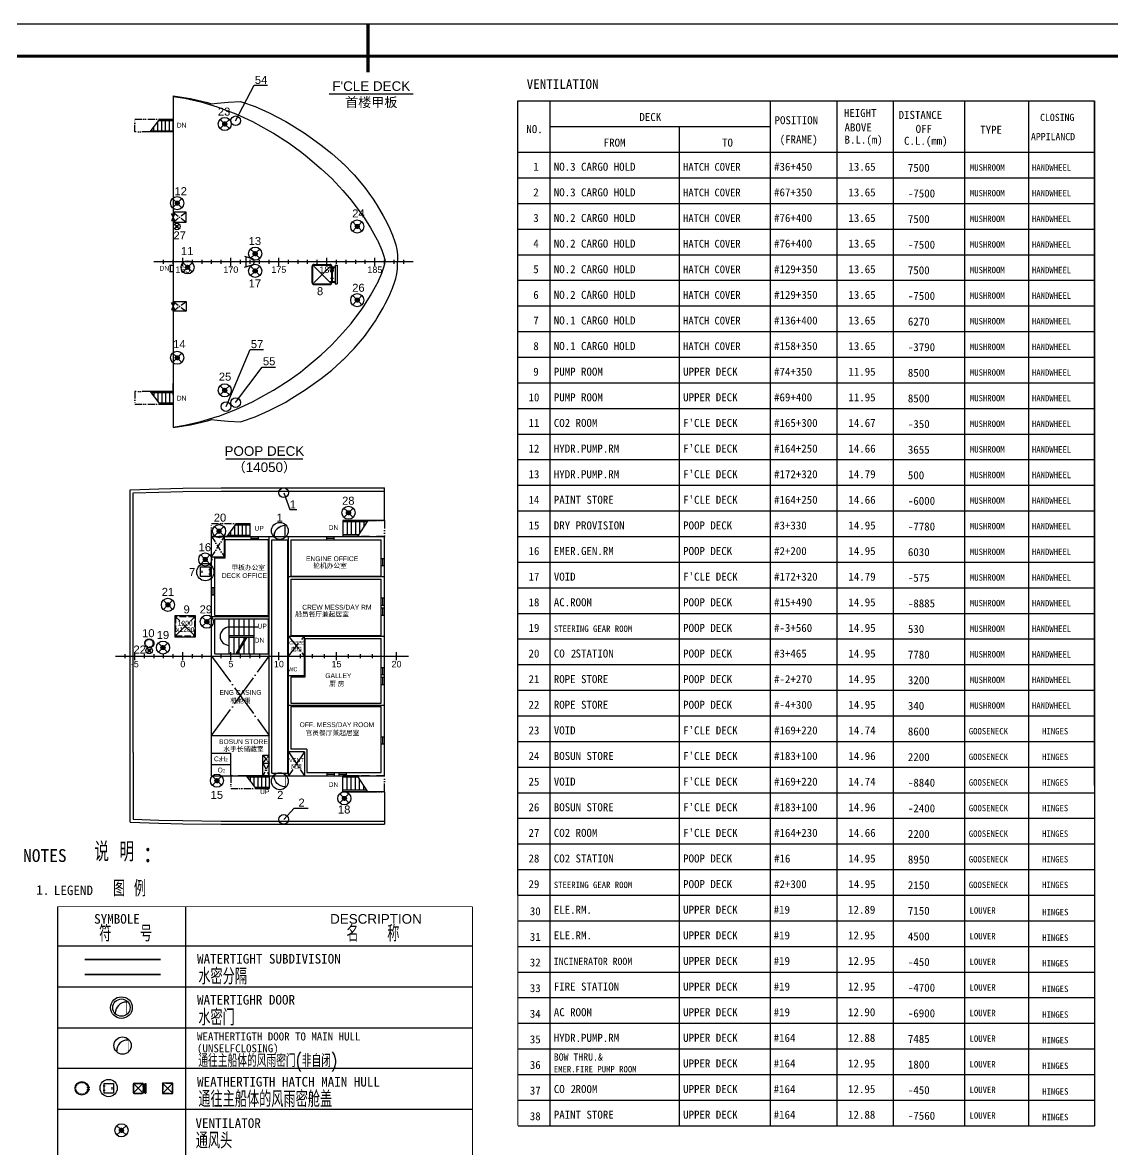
# Model space of a CAD drawing. Header units: millimetres. Extents: x 280824 to 534862, y -106960 to 12040.
# Drawn here: x 427545 to 495633, y -58337 to 12040 of the extents above; entities that cross this region are included whole.
import ezdxf
from ezdxf.enums import TextEntityAlignment as Align

# ---------------------------------------------------------------- set-up
doc = ezdxf.new("R2010")
doc.units = ezdxf.units.MM
doc.header["$LTSCALE"] = 200
for name, pattern in [('CENTER102', [3.1, 2, -0.5, 0.1, -0.5]), ('CENTER105', [6.65, 5, -0.75, 0.15, -0.75]), ('CENTER110', [12.2, 10, -1, 0.2, -1]), ('DASHED', [0.75, 0.5, -0.25]), ('DASHED1', [5.4, 4, -1.4]), ('DASHED102', [2.75, 2, -0.75]), ('DASHED103', [4, 3, -1]), ('PHANTOM102', [3.7, 2, -0.5, 0.1, -0.5, 0.1, -0.5])]:
    doc.linetypes.add(name, pattern=pattern)
for name, color, linetype in [('01CONTINUOUS', 2, 'Continuous'), ('02DASHED', 1, 'DASHED103'), ('03CENTER', 3, 'CENTER110'), ('11', 30, 'Continuous'), ('11TEXTE', 4, 'Continuous'), ('12TEXTC', 6, 'Continuous'), ('5', 6, 'Continuous'), ('BHD-panel', 7, 'Continuous'), ('BHD-steel', 2, 'Continuous'), ('DOOR', 6, 'Continuous'), ('G_DOOR_WINDOW', 3, 'Continuous'), ('G_STAIR_RAILING', 3, 'Continuous'), ('LADDER', 3, 'Continuous'), ('MARKS', 130, 'Continuous'), ('VEN', 3, 'Continuous')]:
    doc.layers.add(name, color=color, linetype=linetype)
doc.layers.add('AM_0', color=7, linetype='Continuous', lineweight=30)
doc.styles.add('HZ', font='romans.shx', dxfattribs={"width": 0.8, "height": 4, "bigfont": 'hzdx.shx'})
doc.styles.add('SWISS721LIGHTBT', font='swissl.ttf')

# ---------------------------------------------------------------- blocks, each defined once
blk = doc.blocks.new('T1-176')
at = {"layer": '5'}
for p, q in [((-3, -3), (-3, 3)), ((-3, 3), (3, 3)), ((0.65, 2.18), (-0.65, 2.18)), ((3, 3), (3, -3)), ((3, -3), (-3, -3)), ((-1.37, -2.26), (-1.37, -3.61)), ((1.37, -2.26), (1.37, -3.61))]:
    blk.add_line(p, q, dxfattribs=at)
blk = doc.blocks.new('T1-002')
blk.add_arc((-0.14, 0), 7, 90, 180)
at = {"layer": '5', "const_width": 0.3}
blk.add_lwpolyline([(0, 0), (0, 7)], dxfattribs=at)
blk = doc.blocks.new('HATCH600')
for p, q in [((74, 137), (-61, 137)), ((0, -300), (0, 300)), ((0, 300), (600, 300)), ((518, -65), (518, 65)), ((600, 300), (600, -300)), ((74, -137), (-61, -137)), ((600, -300), (0, -300))]:
    blk.add_line(p, q)
blk = doc.blocks.new('WATERTIGHT')
blk.add_circle((-353, -330), 677)
at = {"layer": 'DOOR'}
blk.add_circle((-353, -330), 540, dxfattribs=at)
at = {"xscale": 100, "yscale": 100, "zscale": 100, "rotation": 90}
blk.add_blockref('T1-002', (0, 0), dxfattribs=at)
blk = doc.blocks.new('FRAME4')
for p, q in [((-600, -125), (-600, 125)), ((0, -125), (0, 125)), ((600, -250), (600, 250)), ((1200, -125), (1200, 125)), ((1800, -125), (1800, 125)), ((2400, -125), (2400, 125)), ((3000, -125), (3000, 125)), ((3600, -250), (3600, 250)), ((4200, -125), (4200, 125)), ((4800, -125), (4800, 125)), ((5400, -125), (5400, 125)), ((6000, -125), (6000, 125)), ((6600, -250), (6600, 250)), ((7200, -125), (7200, 125)), ((7800, -125), (7800, 125)), ((8400, -125), (8400, 125)), ((9000, -125), (9000, 125)), ((9600, -250), (9600, 250)), ((10200, -125), (10200, 125)), ((10800, -125), (10800, 125)), ((11400, -125), (11400, 125)), ((12000, -125), (12000, 125)), ((12600, -250), (12600, 250)), ((13200, -125), (13200, 125)), ((13800, -125), (13800, 125)), ((14400, -125), (14400, 125))]:
    blk.add_line(p, q)
at = {"layer": '11TEXTE', "style": 'SWISS721LIGHTBT'}
for s, p in [('165', (600, -500)), ('170', (3600, -500)), ('175', (6600, -500)), ('180', (9600, -500)), ('185', (12600, -500))]:
    blk.add_text(s, height=400, dxfattribs=at).set_placement(p, align=Align.MIDDLE)
blk = doc.blocks.new('FRAME1')
for p, q in [((-3600, -125), (-3600, 125)), ((-3000, -250), (-3000, 250)), ((-2400, -125), (-2400, 125)), ((-1800, -125), (-1800, 125)), ((-1200, -125), (-1200, 125)), ((-600, -125), (-600, 125)), ((0, -250), (0, 250)), ((600, -125), (600, 125)), ((1200, -125), (1200, 125)), ((1800, -125), (1800, 125)), ((2400, -125), (2400, 125)), ((3000, -250), (3000, 250)), ((3600, -125), (3600, 125)), ((4200, -125), (4200, 125)), ((4800, -125), (4800, 125)), ((5400, -125), (5400, 125)), ((6000, -250), (6000, 250)), ((6600, -125), (6600, 125)), ((7350, -125), (7350, 125)), ((8100, -125), (8100, 125)), ((8850, -125), (8850, 125)), ((9600, -250), (9600, 250)), ((10350, -125), (10350, 125)), ((11100, -125), (11100, 125)), ((11850, -125), (11850, 125)), ((12600, -125), (12600, 125)), ((13350, -250), (13350, 250))]:
    blk.add_line(p, q)
at = {"layer": '11TEXTE', "style": 'SWISS721LIGHTBT'}
for s, p in [('-5', (-3000, -500)), ('0', (0, -500)), ('5', (3000, -500)), ('10', (6000, -500)), ('15', (9600, -500)), ('20', (13350, -500))]:
    blk.add_text(s, height=400, dxfattribs=at).set_placement(p, align=Align.MIDDLE)
blk = doc.blocks.new('*X13')
at = {"color": 0}
for p, q in [((2132, 929.49), (2133.32, 930.82)), ((2132, 929.63), (2133.18, 930.82)), ((2132.01, 929.36), (2133.45, 930.8)), ((2132.02, 929.79), (2133.02, 930.8)), ((2132.03, 929.25), (2133.57, 930.78)), ((2132.07, 929.14), (2133.68, 930.75)), ((2132.07, 929.99), (2132.82, 930.74)), ((2132.11, 929.04), (2133.78, 930.71)), ((2132.16, 928.94), (2133.87, 930.66)), ((2132.21, 928.86), (2133.96, 930.6)), ((2132.23, 930.29), (2132.53, 930.59)), ((2132.27, 928.77), (2134.04, 930.55)), ((2132.33, 928.7), (2134.12, 930.48)), ((2132.41, 928.63), (2134.19, 930.41)), ((2132.48, 928.56), (2134.25, 930.33)), ((2132.57, 928.5), (2134.31, 930.25)), ((2132.65, 928.45), (2134.36, 930.16)), ((2132.75, 928.4), (2134.41, 930.07)), ((2132.85, 928.36), (2134.45, 929.96)), ((2132.96, 928.33), (2134.48, 929.85)), ((2133.08, 928.31), (2134.5, 929.74)), ((2133.21, 928.3), (2134.52, 929.61)), ((2133.35, 928.3), (2134.51, 929.46)), ((2133.52, 928.33), (2134.49, 929.3)), ((2133.72, 928.39), (2134.43, 929.09)), ((2134.08, 928.6), (2134.21, 928.74))]:
    blk.add_line(p, q, dxfattribs=at)
blk = doc.blocks.new('VEN')
at = {"layer": 'VEN'}
for p, q in [((-0.44, 0.45), (-1.42, 1.43)), ((0.45, 0.44), (1.44, 1.43)), ((-1.42, -1.43), (-0.44, -0.45)), ((1.44, -1.44), (0.45, -0.44))]:
    blk.add_line(p, q, dxfattribs=at)
for radius in [2.05, 0.63]:
    blk.add_circle((0, 0), radius, dxfattribs=at)
at = {"layer": 'VEN', "xscale": 0.5, "yscale": 0.5, "zscale": 0.5}
blk.add_blockref('*X13', (-1066.63, -464.78), dxfattribs=at)
blk = doc.blocks.new('LADDER400')
for p, q in [((-180, 200), (0, 200)), ((-120, 200), (-120, -200)), ((-180, -200), (0, -200))]:
    blk.add_line(p, q)
blk = doc.blocks.new('LADDER2000')
for p, q in [((0, 400), (1246, 400)), ((0, 400), (0, -400)), ((1150, 325), (0, 325)), ((200, 325), (200, -325)), ((400, 325), (400, -325)), ((600, 325), (600, -325)), ((1196, 400), (704, -400)), ((800, 325), (800, -244)), ((1000, 325), (1000, 81)), ((750, -325), (0, -325)), ((754, -400), (0, -400))]:
    blk.add_line(p, q)
at = {"linetype": 'PHANTOM102'}
for p, q in [((1246, 400), (2000, 400)), ((2000, 400), (2000, -400)), ((2000, -400), (754, -400))]:
    blk.add_line(p, q, dxfattribs=at)
blk.add_lwpolyline([(-143, 0, 0, 0, 0), (360, 0, 150, 0, 0), (660, 0, 0, 0, 0)], format="xyseb")
blk = doc.blocks.new('WINDOW_1000')
for p, q in [((-500, 200), (-500, 0)), ((-500, 100), (500, 100)), ((500, 200), (500, 0))]:
    blk.add_line(p, q)
blk = doc.blocks.new('DOOR_STEEL_1000')
at = {"color": 2}
blk.add_line((0, 0), (0, 1000), dxfattribs=at)
blk.add_arc((0, 0), 1000, 0, 90)

msp = doc.modelspace()

# ---------------------------------------------------------------- linework, layer by layer
for p, q in [((436957, 7466), (436957, -13256)), ((441401, -2547), (441890, -2705)), ((441504, -2580), (441504, -3210)), ((451957, -2895), (435757, -2895)), ((441401, -3244), (441890, -3086)), ((434259, -37907), (434259, -17143)), ((434459, -22573), (434459, -17336)), ((450159, -19055), (450159, -17025)), ((450159, -19055), (447559, -19055)), ((434459, -33555), (434459, -22573)), ((435673, -26680), (435787, -26680)), ((435673, -26772), (435787, -26772)), ((442959, -27675), (442959, -27375)), ((433359, -27525), (451659, -27525)), ((434459, -33555), (434459, -37714)), ((450159, -35995), (447559, -35995)), ((450159, -35995), (450159, -38025)), ((429724, -43175), (429724, -73390)), ((437724, -43175), (437724, -73390)), ((429724, -45626), (455651, -45626)), ((429724, -48186), (455651, -48186)), ((429724, -50746), (455651, -50746)), ((429724, -53270), (455651, -53270)), ((431569, -54452), (431741, -54452)), ((431569, -54590), (431741, -54590)), ((429724, -55830), (455651, -55830)), ((458507, -56857), (494507, -56857))]:
    msp.add_line(p, q)
at = {"color": 6}
for p, q in [((445627, -3195), (445627, -4195)), ((445667, -3195), (445667, -4195)), ((445757, -3065), (446757, -3065)), ((445757, -3105), (446757, -3105)), ((446757, -3195), (445757, -4195)), ((445757, -3195), (446757, -4195)), ((446765, -3225), (446765, -3257)), ((446765, -3225), (447069, -3225)), ((446765, -3257), (447069, -3257)), ((446793, -3457), (446968, -3457)), ((446847, -3195), (446847, -4195)), ((446887, -3195), (446887, -4195)), ((447069, -3103), (447069, -4288)), ((447069, -3103), (447206, -3103)), ((447069, -3103), (447206, -3103)), ((447206, -3103), (447206, -4288)), ((446765, -4166), (446765, -4134)), ((446765, -4134), (447069, -4134)), ((446765, -4166), (447069, -4166)), ((446793, -3934), (446968, -3934)), ((445757, -4285), (446757, -4285)), ((445757, -4325), (446757, -4325)), ((447069, -4288), (447206, -4288)), ((434463, -54269), (434463, -54769)), ((434483, -54269), (434483, -54769)), ((434528, -54204), (435028, -54204)), ((434528, -54224), (435028, -54224)), ((435028, -54269), (434528, -54769)), ((434528, -54269), (435028, -54769)), ((434528, -54814), (435028, -54814)), ((434528, -54834), (435028, -54834)), ((435032, -54284), (435184, -54284)), ((435032, -54284), (435032, -54300)), ((435032, -54300), (435184, -54300)), ((435032, -54739), (435184, -54739)), ((435032, -54755), (435032, -54739)), ((435032, -54755), (435184, -54755)), ((435046, -54400), (435133, -54400)), ((435046, -54639), (435133, -54639)), ((435073, -54269), (435073, -54769)), ((435093, -54269), (435093, -54769)), ((435184, -54223), (435252, -54223)), ((435184, -54223), (435252, -54223)), ((435184, -54223), (435184, -54816)), ((435184, -54816), (435252, -54816)), ((435252, -54223), (435252, -54816))]:
    msp.add_line(p, q, dxfattribs=at)
for points in [[(436957, 7466), (438037, 7294), (439106, 7040), (439357, 6967), (439707, 7004), (440384, 7066), (441157, 7114), (441232, 7091), (442086, 6790), (442957, 6407), (443984, 5870), (444207, 5740), (445207, 5114), (446207, 4392), (446857, 3870), (447451, 3343), (447557, 3243), (447574, 3227), (448269, 2525), (448907, 1768), (449457, 1010), (449600, 790), (449707, 620), (450078, -23), (450207, -261), (450420, -693), (450657, -1244), (450807, -1662), (450859, -1841), (450926, -2143), (450963, -2446), (450977, -2895)], [(436957, 7429), (437679, 7311), (438681, 7087), (439707, 6776), (439808, 6742), (440869, 6332), (441901, 5853), (442957, 5284), (443218, 5131), (444207, 4500), (444904, 3994), (445207, 3758), (446207, 2913), (446857, 2295), (447557, 1557), (448067, 957), (448739, 62), (448907, -182), (449286, -774), (449707, -1537), (449716, -1556), (449996, -2181), (450101, -2487), (450174, -2763), (450203, -2895)], [(436957, -13219), (437679, -13102), (438681, -12878), (439707, -12567), (439808, -12532), (440869, -12123), (441901, -11644), (442957, -11074), (443218, -10922), (444207, -10290), (444904, -9785), (445207, -9548), (446207, -8703), (446857, -8086), (447557, -7348), (448067, -6747), (448739, -5852), (448907, -5608), (449286, -5016), (449707, -4253), (449716, -4235), (449996, -3610), (450101, -3303), (450174, -3028), (450203, -2895)], [(436957, -13256), (438037, -13084), (439106, -12831), (439357, -12758), (439707, -12795), (440384, -12857), (441157, -12905), (441232, -12882), (442086, -12581), (442957, -12198), (443984, -11660), (444207, -11531), (445207, -10904), (446207, -10183), (446857, -9660), (447451, -9134), (447557, -9034), (447574, -9017), (448269, -8315), (448907, -7558), (449457, -6801), (449600, -6581), (449707, -6411), (450078, -5768), (450207, -5529), (450420, -5098), (450657, -4547), (450807, -4129), (450859, -3949), (450926, -3647), (450963, -3345), (450977, -2895)], [(434259, -17143), (436059, -17081), (437559, -17047), (439962, -17025), (440809, -17025), (441959, -17025), (444059, -17025), (447309, -17025), (450159, -17025)], [(434459, -17336), (436059, -17281), (437559, -17247), (439962, -17225), (440809, -17225), (441959, -17225), (444059, -17225), (447309, -17225), (450159, -17225)], [(434259, -37907), (436059, -37969), (437559, -38003), (439962, -38025), (440809, -38025), (441959, -38025), (444059, -38025), (447309, -38025), (450159, -38025)], [(434459, -37714), (436059, -37769), (437559, -37803), (439962, -37825), (440809, -37825), (441959, -37825), (444059, -37825), (447309, -37825), (450159, -37825)]]:
    msp.add_lwpolyline(points)
for points in [[(436857, 100), (437057, 100), (436857, -319), (437057, -319)], [(436857, -5890), (437057, -5890), (436857, -5471), (437057, -5471)], [(437059, -26318), (438359, -26318), (438359, -25018), (437059, -25018)], [(436288, -54844), (436938, -54844), (436938, -54194), (436288, -54194)]]:
    msp.add_lwpolyline(points, close=True)
for points in [[(436785, -110, 0, 0, 0), (436285, -110, 200, 0, 0), (435785, -110, 0, 0, 0)], [(436785, -5681, 0, 0, 0), (436285, -5681, 200, 0, 0), (435785, -5681, 0, 0, 0)], [(440459, -26856, 0, 0, 0), (440694, -26856, 150, 0, 0), (441094, -26856, 0, 0, 0)], [(442312, -26834, 0, 0, 0), (441919, -26834, 150, 0, 0), (441519, -26834, 0, 0, 0)], [(429724, -43175, 60, 60, 0), (455651, -43175, 50, 50, 0)]]:
    msp.add_lwpolyline(points, format="xyseb")
at = {"const_width": 60}
msp.add_lwpolyline([(455651, -43175), (455651, -73390), (429724, -73390), (429724, -43175)], dxfattribs=at)
at = {"color": 2}
for centre in [(440857, 5905), (440257, -11945), (440857, -11695), (443859, -17325), (443859, -37725)]:
    msp.add_circle(centre, 300, dxfattribs=at)
for centre, radius in [((435459, -26725), 280), ((431248, -54519), 420)]:
    msp.add_circle(centre, radius)
at = {"color": 2, "linetype": 'DASHED'}
for centre, radius in [((435459, -26725), 250), ((431248, -54519), 375)]:
    msp.add_circle(centre, radius, dxfattribs=at)
for centre, radius, start, end in [((441828, -2895), 200, 287.9472, 72.0528), ((440459, -26287), 569, 90, 270)]:
    msp.add_arc(centre, radius, start, end)
at = {"color": 6}
for centre, radius, start, end in [((445757, -3195), 130, 90, 180), ((445757, -3195), 90, 90, 180), ((446757, -3195), 130, 0, 90), ((446757, -3195), 90, 0, 90), ((445757, -4195), 130, 180, 270), ((445757, -4195), 90, 180, 270), ((446757, -4195), 130, 270, 0), ((446757, -4195), 90, 270, 0), ((434528, -54269), 65, 90, 180), ((434528, -54769), 65, 180, 270), ((434528, -54269), 45, 90, 180), ((434528, -54769), 45, 180, 270), ((435028, -54269), 65, 0, 90), ((435028, -54269), 45, 0, 90), ((435028, -54769), 45, 270, 0), ((435028, -54769), 65, 270, 0)]:
    msp.add_arc(centre, radius, start, end, dxfattribs=at)
at = {"layer": '01CONTINUOUS'}
for p, q in [((451957, 7571), (446707, 7571)), ((445053, -15221), (440253, -15221)), ((439359, -21335), (440159, -21335))]:
    msp.add_line(p, q, dxfattribs=at)
for points in [[(436957, -419), (437757, -419), (437757, 200), (436957, 200)], [(436957, -5371), (437757, -5371), (437757, -5990), (436957, -5990)]]:
    msp.add_lwpolyline(points, close=True, dxfattribs=at)
at = {"layer": '02DASHED', "color": 6, "linetype": 'DASHED102'}
for points in [[(437109, -26268), (438309, -26268), (438309, -25068), (437109, -25068)], [(436313, -54819), (436913, -54819), (436913, -54219), (436313, -54219)]]:
    msp.add_lwpolyline(points, close=True, dxfattribs=at)
at = {"layer": '03CENTER', "linetype": 'CENTER102'}
for p, q in [((436957, 200), (437757, -419)), ((436957, -419), (437757, 200)), ((436957, -5371), (437757, -5990)), ((436957, -5990), (437757, -5371)), ((439359, -21335), (440159, -20055)), ((439359, -20055), (440159, -21335)), ((442959, -34215), (442559, -34995)), ((442559, -34215), (442959, -34995))]:
    msp.add_line(p, q, dxfattribs=at)
at = {"layer": '03CENTER', "linetype": 'CENTER105'}
for p, q in [((438309, -26268), (437109, -25068)), ((437109, -26268), (438309, -25068)), ((444159, -26287), (445159, -27525)), ((444159, -27525), (445159, -26287)), ((444159, -33495), (445159, -34995)), ((445159, -33495), (444159, -34995)), ((436313, -54819), (436913, -54219)), ((436913, -54819), (436313, -54219))]:
    msp.add_line(p, q, dxfattribs=at)
at = {"layer": '03CENTER'}
for p, q in [((439359, -27525), (442959, -32477)), ((439359, -32477), (442959, -27525))]:
    msp.add_line(p, q, dxfattribs=at)
at = {"layer": '03CENTER', "ltscale": 0.2}
for p, q in [((442559, -34215), (442959, -33715)), ((442559, -33715), (442959, -34215))]:
    msp.add_line(p, q, dxfattribs=at)
at = {"layer": '11', "linetype": 'DASHED1', "const_width": 100}
msp.add_lwpolyline([(431424, -46480), (436180, -46480)], dxfattribs=at)
at = {"layer": '11', "const_width": 100}
msp.add_lwpolyline([(431424, -47418), (436180, -47418)], dxfattribs=at)
at = {"layer": '11TEXTE'}
for p, q in [((458483, -42457), (458483, 7143)), ((494507, 7143), (494507, -42457)), ((494507, -42457), (494507, -56857))]:
    msp.add_line(p, q, dxfattribs=at)
at = {"layer": '11TEXTE', "const_width": 60}
for points in [[(458483, 7143), (458483, -56857)], [(458483, 7143), (494507, 7143)]]:
    msp.add_lwpolyline(points, dxfattribs=at)
at = {"layer": '11TEXTE'}
for points in [[(458483, 7143), (494483, 7143)], [(460483, 7143), (460483, -42457)], [(474242, 7143), (474242, -42457)], [(478423, 7143), (478423, -42457)], [(481934, 7143), (481934, -42457)], [(486380, 7143), (486380, -56857)], [(490390, 7143), (490390, -42457)], [(460483, 5543), (474242, 5543)], [(468563, 5543), (468563, -42457)], [(458483, 3943), (494507, 3943)], [(458483, 2343), (494507, 2343)], [(458483, 743), (494507, 743)], [(458483, -857), (494507, -857)], [(458483, -2457), (494507, -2457)], [(458483, -4057), (494507, -4057)], [(458483, -5657), (494507, -5657)], [(458483, -7257), (494507, -7257)], [(458483, -8857), (494507, -8857)], [(458483, -10457), (494507, -10457)], [(458483, -12057), (494507, -12057)], [(458483, -13657), (494507, -13657)], [(458483, -15257), (494507, -15257)], [(458483, -16857), (494507, -16857)], [(458483, -18457), (494507, -18457)], [(458483, -20057), (494507, -20057)], [(458483, -21657), (494507, -21657)], [(458483, -23257), (494507, -23257)], [(458483, -24857), (494507, -24857)], [(458483, -26457), (494507, -26457)], [(458483, -28057), (494507, -28057)], [(458483, -29657), (494507, -29657)], [(458483, -31257), (494507, -31257)], [(458483, -32857), (494507, -32857)], [(458483, -34457), (494507, -34457)], [(458483, -36057), (494507, -36057)], [(458483, -37657), (494507, -37657)], [(458483, -39257), (494507, -39257)], [(458483, -40857), (494507, -40857)], [(458483, -42457), (494507, -42457)], [(458483, -42457), (494507, -42457)], [(458483, -42457), (494483, -42457)], [(460483, -42457), (460483, -56857)], [(468563, -42457), (468563, -56857)], [(474242, -42457), (474242, -56857)], [(478423, -42457), (478423, -56857)], [(481934, -42457), (481934, -56857)], [(490390, -42457), (490390, -56857)], [(458483, -44057), (494507, -44057)], [(458483, -45657), (494507, -45657)], [(458483, -47257), (494507, -47257)], [(458483, -48857), (494507, -48857)], [(458483, -50457), (494507, -50457)], [(458483, -52057), (494507, -52057)], [(458483, -53657), (494507, -53657)], [(458483, -55257), (494507, -55257)]]:
    msp.add_lwpolyline(points, dxfattribs=at)
for points in [[(494507, -56857, 60, 60, 0), (494483, 7143, 50, 50, 0)], [(494530, -56857, 60, 60, 0), (458507, -56857, 50, 50, 0)]]:
    msp.add_lwpolyline(points, format="xyseb", dxfattribs=at)
at = {"layer": 'AM_0'}
msp.add_line((534762, 11940), (280924, 11940), dxfattribs=at)
at = {"layer": 'AM_0', "const_width": 200}
for points in [[(449124, 11940), (449124, 8940)], [(285924, 9940), (285924, -104860), (532762, -104860), (532762, 9940), (285824, 9940)]]:
    msp.add_lwpolyline(points, dxfattribs=at)
at = {"layer": 'BHD-panel'}
for p, q in [((442909, -20255), (440209, -20255)), ((440209, -21385), (440209, -20255)), ((442909, -24999), (442909, -20255)), ((443109, -34845), (443109, -20255)), ((443109, -20255), (444109, -20255)), ((444109, -34845), (444109, -20255)), ((444309, -20255), (444309, -22524)), ((444309, -20255), (449959, -20255)), ((449959, -22524), (449959, -20255)), ((439559, -24999), (439559, -21385)), ((439559, -21385), (440209, -21385)), ((440209, -21385), (440209, -21385)), ((440209, -21385), (440209, -21385)), ((444309, -22524), (449959, -22524)), ((444309, -22724), (444309, -26237)), ((444309, -22724), (449959, -22724)), ((449959, -26237), (449959, -22724)), ((439559, -24999), (442909, -24999)), ((439559, -25199), (442909, -25199)), ((439559, -27375), (439559, -25199)), ((440459, -27375), (440459, -25199)), ((440769, -26237), (440769, -25199)), ((441079, -26237), (441079, -25199)), ((441389, -26237), (441389, -25199)), ((441699, -26237), (441699, -25199)), ((442009, -27375), (442009, -25199)), ((442909, -27375), (442909, -25199)), ((442236, -25718), (440459, -25718)), ((440459, -26237), (442009, -26237)), ((440459, -26337), (442009, -26337)), ((440769, -27375), (440769, -26337)), ((440882, -27375), (441502, -26337)), ((440952, -27375), (441572, -26337)), ((441079, -27045), (441079, -26337)), ((441389, -26526), (441389, -26337)), ((441389, -27375), (441389, -26644)), ((441699, -27375), (441699, -26337)), ((444309, -26237), (449959, -26237)), ((445209, -28813), (445209, -26437)), ((445209, -26437), (449959, -26437)), ((449959, -30470), (449959, -26437)), ((439559, -27375), (442909, -27375)), ((441079, -27375), (441079, -27163)), ((444309, -28813), (445209, -28813)), ((444309, -28813), (444309, -30470)), ((444309, -30470), (449959, -30470)), ((444309, -30670), (444309, -33345)), ((444309, -30670), (449959, -30670)), ((449959, -34795), (449959, -30670)), ((445309, -33345), (444309, -33345)), ((445309, -33345), (445309, -34795)), ((443109, -34845), (444109, -34845)), ((445309, -34795), (449959, -34795))]:
    msp.add_line(p, q, dxfattribs=at)
at = {"layer": 'BHD-steel'}
for p, q in [((439359, -34995), (439359, -20055)), ((439359, -20055), (450159, -20055)), ((440159, -21335), (440159, -20055)), ((442959, -34995), (442959, -20055)), ((444159, -34995), (444159, -20055)), ((450159, -34995), (450159, -20055)), ((450159, -22573), (444159, -22573)), ((439359, -25049), (442959, -25049)), ((444159, -26287), (450159, -26287)), ((445159, -28763), (445159, -26287)), ((439359, -27525), (442959, -27525)), ((444159, -27525), (445159, -27525)), ((445159, -28763), (444159, -28763)), ((450159, -30620), (444159, -30620)), ((439359, -32477), (442959, -32477)), ((439359, -33595), (440559, -33595)), ((440559, -34995), (440559, -33595)), ((442559, -34995), (442559, -33715)), ((442559, -33715), (442959, -33715)), ((445159, -33495), (444159, -33495)), ((445159, -33495), (445159, -34995)), ((439359, -34295), (440559, -34295)), ((442559, -34215), (442959, -34215)), ((439359, -34995), (450159, -34995))]:
    msp.add_line(p, q, dxfattribs=at)
at = {"layer": 'DOOR'}
for centre, radius in [((443617, -19708), 529), ((438964, -22277), 540), ((443617, -35343), 529), ((433792, -51847), 540), ((432926, -54500), 540)]:
    msp.add_circle(centre, radius, dxfattribs=at)
at = {"layer": 'LADDER'}
msp.add_line((436957, -11209), (436957, -10509), dxfattribs=at)
at = {"layer": 'MARKS', "color": 4}
for p, q in [((440857, 5905), (442010, 8135)), ((442010, 8135), (442839, 8135)), ((440257, -11945), (441771, -8378)), ((441771, -8378), (442601, -8378)), ((440857, -11695), (442516, -9487)), ((442516, -9487), (443346, -9487)), ((443859, -17325), (444234, -18376)), ((444234, -18376), (444679, -18376))]:
    msp.add_line(p, q, dxfattribs=at)
at = {"layer": 'MARKS'}
for p, q in [((443859, -37725), (444518, -37016)), ((444518, -37016), (445396, -37016))]:
    msp.add_line(p, q, dxfattribs=at)

# ---------------------------------------------------------------- block references
for name, p in [('FRAME4', (436957, -2895)), ('FRAME1', (437559, -27525))]:
    msp.add_blockref(name, p)
at = {"xscale": 1.200000000011642, "rotation": 180}
msp.add_blockref('LADDER2000', (441759, -19655), dxfattribs=at)
for name, p, xscale, yscale, zscale in [('T1-002', (443959, -20055), 98.02814771234989, 98.02814771234989, 98.02814771236584), ('T1-002', (434141, -52201), 100, 100, 100), ('VEN', (433724, -57140), 200, 200, 200)]:
    msp.add_blockref(name, p, dxfattribs=dict(xscale=xscale, yscale=yscale, zscale=zscale))
at = {"xscale": 1.299999999988358, "yscale": 1.25}
msp.add_blockref('LADDER2000', (447559, -19555), dxfattribs=at)
for name, p, xscale, yscale, zscale, rotation in [('T1-176', (438955, -22257), 100, 100, 100, 90), ('T1-002', (443959, -34995), -98.02814771234989, 98.02814771234989, 98.02814771236584, 180), ('T1-176', (432936, -54519), 100, 100, 100, 270)]:
    msp.add_blockref(name, p, dxfattribs=dict(xscale=xscale, yscale=yscale, zscale=zscale, rotation=rotation))
at = {"xscale": -1.200000000011642}
msp.add_blockref('LADDER2000', (442959, -35395), dxfattribs=at)
at = {"xscale": -1.299999999988358, "yscale": 1.25, "rotation": 180}
msp.add_blockref('LADDER2000', (447559, -35495), dxfattribs=at)
at = {"rotation": 270}
msp.add_blockref('WATERTIGHT', (434054, -49833), dxfattribs=at)
at = {"layer": 'G_DOOR_WINDOW', "xscale": -0.6999999983236194, "yscale": 0.6999999997788109, "zscale": 0.7}
msp.add_blockref('DOOR_STEEL_1000', (443959, -20055), dxfattribs=at)
at = {"layer": 'G_DOOR_WINDOW'}
for p, xscale, rotation in [((442059, -20055), -0.4500000000116415, 180), ((446784, -20055), -0.4500000000116415, 180), ((450159, -21648), 0.4500000000116415, 90), ((439359, -23494), -0.4500000000116415, 270), ((450159, -24111), 0.4500000000116415, 90), ((450159, -24738), 0.4500000000116415, 90), ((450159, -28458), 0.4500000000116415, 90), ((450159, -29074), 0.4500000000116415, 90), ((450159, -32787), 0.4500000000116415, 90)]:
    msp.add_blockref('WINDOW_1000', p, dxfattribs=dict(at, xscale=xscale, rotation=rotation))
at = {"layer": 'G_DOOR_WINDOW', "xscale": 0.4500000000116415}
for p in [(446784, -34995), (447534, -34995)]:
    msp.add_blockref('WINDOW_1000', p, dxfattribs=at)
at = {"layer": 'G_STAIR_RAILING', "rotation": 180}
for name, p, xscale in [('LADDER2000', (436957, 5605), 1.200000000011642), ('LADDER400', (436914, -3317), -1)]:
    msp.add_blockref(name, p, dxfattribs=dict(at, xscale=xscale))
at = {"layer": 'G_STAIR_RAILING', "xscale": -1.200000000011642}
msp.add_blockref('LADDER2000', (436957, -11395), dxfattribs=at)
at = {"layer": 'G_STAIR_RAILING', "rotation": 180}
msp.add_blockref('HATCH600', (439255, -22257), dxfattribs=at)
at = {"layer": 'MARKS'}
for p, xscale, yscale, zscale in [((440177, 5705), 200, 200, 200), ((437207, 760), 200, 200, 200), ((437187, -695), 100, 100, 100), ((448457, -695), 200, 200, 200), ((442077, -2395), 200, 200, 200), ((437857, -3245), 200, 200, 200), ((442077, -3470), 200, 200, 200), ((448457, -5295), 200, 200, 200), ((437207, -8895), 200, 200, 200), ((440177, -10930), 200, 200, 200), ((447909, -18575), 200, 200, 200), ((439824, -19725), 200, 200, 200), ((438959, -21495), 200, 200, 200), ((436629, -24325), 200, 200, 200), ((439059, -25375), 200, 200, 200), ((436319, -26995), 200, 200, 200), ((435459, -27185), 100, 100, 100), ((439689, -35305), 200, 200, 200), ((447649, -36410), 200, 200, 200)]:
    msp.add_blockref('VEN', p, dxfattribs=dict(at, xscale=xscale, yscale=yscale, zscale=zscale))

# ---------------------------------------------------------------- texts
at = {"layer": '11TEXTE', "style": 'SWISS721LIGHTBT'}
for s, height, p in [('54', 500, (442056, 8204)), ('23', 500, (439748, 6227)), ('12', 500, (437038, 1258)), ('24', 500, (448139, -132)), ('27', 500, (436974, -1501)), ('13', 500, (441672, -1854)), ('11', 500, (437441, -2482)), ('17', 500, (441672, -4501)), ('8', 500, (445938, -4988)), ('26', 500, (448139, -4774)), ('14', 500, (436950, -8294)), ('57', 500, (441808, -8293)), ('55', 500, (442563, -9363)), ('25', 500, (439808, -10325)), ('28', 500, (447507, -18073)), ('1', 500, (444238, -18307)), ('20', 500, (439493, -19128)), ('1', 500, (443418, -19128)), ('16', 500, (438546, -20978)), ('ENGINE OFFICE', 300, (445252, -21595)), ('7', 500, (437945, -22533)), ('DECK OFFICE', 300, (439995, -22646)), ('21', 500, (436241, -23765)), ('9', 500, (437604, -24858)), ('29', 500, (438609, -24858)), ('CREW MESS/DAY RM', 300, (445015, -24624)), ('10', 500, (435015, -26345)), ('19', 500, (435927, -26459)), ('22', 500, (434478, -27366)), ('GALLEY', 300, (446459, -28897)), ('OFF. MESS/DAY ROOM', 300, (444854, -31961)), ('2', 200, (439809, -34095)), ('2', 200, (440209, -34095)), ('2', 200, (440058, -34793)), ('DESCRIPTION', 600, (446759, -44238))]:
    msp.add_text(s, height=height, dxfattribs=at).set_placement(p)
at = {"layer": '11TEXTE'}
for s, height, p in [('VENTILATION', 600, (459040, 7899)), ('DECK', 500, (466082, 5890)), ('HEIGHT', 500, (478856, 6142)), ('DISTANCE', 500, (482273, 6021)), ('CLOSING', 450, (491109, 5890)), ('NO.', 500, (459020, 5133)), ('POSITION', 500, (474523, 5690)), ('ABOVE', 500, (478896, 5240)), ('OFF', 500, (483337, 5150)), ('(FRAME)', 500, (474842, 4490)), ('B.L.(m)', 500, (478896, 4474)), ('C.L.(mm)', 500, (482613, 4405)), ('TYPE', 500, (487372, 5090)), ('APPILANCD', 450, (490542, 4690)), ('FROM', 500, (463851, 4290)), ('TO ', 500, (471244, 4290)), ('1', 500, (459452, 2785)), ('NO.3 CARGO HOLD', 500, (460734, 2785)), ('HATCH COVER', 480, (468814, 2785)), ('#36+450', 500, (474493, 2785)), ('13.65', 500, (479137, 2785)), ('7500', 500, (482853, 2719)), ('MUSHROOM', 400, (486725, 2785)), ('HANDWHEEL', 400, (490603, 2785)), ('2', 500, (459452, 1185)), ('NO.3 CARGO HOLD', 500, (460734, 1185)), ('HATCH COVER', 480, (468814, 1185)), ('#67+350', 500, (474493, 1185)), ('13.65', 500, (479137, 1185)), ('-7500', 500, (482853, 1119)), ('MUSHROOM', 400, (486725, 1185)), ('HANDWHEEL', 400, (490603, 1185)), ('3', 500, (459452, -415)), ('NO.2 CARGO HOLD', 500, (460734, -415)), ('HATCH COVER', 480, (468814, -415)), ('#76+400', 500, (474493, -415)), ('13.65', 500, (479137, -415)), ('7500', 500, (482853, -481)), ('MUSHROOM', 400, (486725, -415)), ('HANDWHEEL', 400, (490603, -415)), ('4', 500, (459452, -2015)), ('NO.2 CARGO HOLD', 500, (460734, -2015)), ('HATCH COVER', 480, (468814, -2015)), ('#76+400', 500, (474493, -2015)), ('13.65', 500, (479137, -2015)), ('-7500', 500, (482853, -2081)), ('MUSHROOM', 400, (486725, -2015)), ('HANDWHEEL', 400, (490603, -2015)), ('5', 500, (459452, -3615)), ('NO.2 CARGO HOLD', 500, (460734, -3615)), ('HATCH COVER', 480, (468814, -3615)), ('#129+350', 500, (474493, -3615)), ('13.65', 500, (479137, -3615)), ('7500', 500, (482853, -3681)), ('MUSHROOM', 400, (486725, -3615)), ('HANDWHEEL', 400, (490603, -3615)), ('6', 500, (459452, -5215)), ('NO.2 CARGO HOLD', 500, (460734, -5215)), ('HATCH COVER', 480, (468814, -5215)), ('#129+350', 500, (474493, -5215)), ('13.65', 500, (479137, -5215)), ('-7500', 500, (482853, -5281)), ('MUSHROOM', 400, (486725, -5215)), ('HANDWHEEL', 400, (490603, -5215)), ('7', 500, (459452, -6815)), ('NO.1 CARGO HOLD', 500, (460734, -6815)), ('HATCH COVER', 480, (468814, -6815)), ('#136+400', 500, (474493, -6815)), ('13.65', 500, (479137, -6815)), ('6270', 500, (482853, -6881)), ('MUSHROOM', 400, (486725, -6815)), ('HANDWHEEL', 400, (490603, -6815)), ('8', 500, (459452, -8415)), ('NO.1 CARGO HOLD', 500, (460734, -8415)), ('HATCH COVER', 480, (468814, -8415)), ('#158+350', 500, (474493, -8415)), ('13.65', 500, (479137, -8415)), ('-3790', 500, (482853, -8481)), ('MUSHROOM', 400, (486725, -8415)), ('HANDWHEEL', 400, (490603, -8415)), ('9', 500, (459452, -10015)), ('PUMP ROOM', 500, (460734, -10015)), ('UPPER DECK ', 500, (468814, -10015)), ('#74+350', 500, (474493, -10015)), ('11.95', 500, (479137, -10015)), ('8500', 500, (482853, -10081)), ('MUSHROOM', 400, (486725, -10015)), ('HANDWHEEL', 400, (490603, -10015)), ('10', 500, (459153, -11615)), ('PUMP ROOM', 500, (460734, -11615)), ('UPPER DECK ', 500, (468814, -11615)), ('#69+400', 500, (474493, -11615)), ('11.95', 500, (479137, -11615)), ('8500', 500, (482853, -11681)), ('MUSHROOM', 400, (486725, -11615)), ('HANDWHEEL', 400, (490603, -11615)), ('11', 500, (459153, -13215)), ('CO2 ROOM', 500, (460734, -13215)), ("F'CLE DECK", 500, (468814, -13215)), ('#165+300', 500, (474493, -13215)), ('14.67', 500, (479137, -13215)), ('-350', 500, (482853, -13281)), ('MUSHROOM', 400, (486725, -13215)), ('HANDWHEEL', 400, (490603, -13215)), ('12', 500, (459153, -14815)), ('HYDR.PUMP.RM', 500, (460734, -14815)), ("F'CLE DECK", 500, (468814, -14815)), ('#164+250', 500, (474493, -14815)), ('14.66', 500, (479137, -14815)), ('3655', 500, (482853, -14881)), ('MUSHROOM', 400, (486725, -14815)), ('HANDWHEEL', 400, (490603, -14815)), ('13', 500, (459153, -16415)), ('HYDR.PUMP.RM', 500, (460734, -16415)), ("F'CLE DECK", 500, (468814, -16415)), ('#172+320', 500, (474493, -16415)), ('14.79', 500, (479137, -16415)), ('500', 500, (482853, -16481)), ('MUSHROOM', 400, (486725, -16415)), ('HANDWHEEL', 400, (490603, -16415)), ('14', 500, (459153, -18015)), ('PAINT STORE', 500, (460734, -18015)), ("F'CLE DECK", 500, (468814, -18015)), ('#164+250', 500, (474493, -18015)), ('14.66', 500, (479137, -18015)), ('-6000', 500, (482853, -18081)), ('MUSHROOM', 400, (486725, -18015)), ('HANDWHEEL', 400, (490603, -18015)), ('15', 500, (459153, -19615)), ('DRY PROVISION', 500, (460734, -19615)), ('POOP DECK', 500, (468814, -19615)), ('#3+330', 500, (474493, -19615)), ('14.95', 500, (479137, -19615)), ('-7780', 500, (482853, -19681)), ('MUSHROOM', 400, (486725, -19615)), ('HANDWHEEL', 400, (490603, -19615)), ('16', 500, (459153, -21215)), ('EMER.GEN.RM', 500, (460734, -21215)), ('POOP DECK', 500, (468814, -21215)), ('#2+200', 500, (474493, -21215)), ('14.95', 500, (479137, -21215)), ('6030', 500, (482853, -21281)), ('MUSHROOM', 400, (486725, -21215)), ('HANDWHEEL', 400, (490603, -21215)), ('17', 500, (459153, -22815)), ('VOID', 500, (460734, -22815)), ("F'CLE DECK", 500, (468814, -22815)), ('#172+320', 500, (474493, -22815)), ('14.79', 500, (479137, -22815)), ('-575', 500, (482853, -22881)), ('MUSHROOM', 400, (486725, -22815)), ('HANDWHEEL', 400, (490603, -22815)), ('18', 500, (459153, -24415)), ('AC.ROOM', 500, (460734, -24415)), ('POOP DECK', 500, (468814, -24415)), ('#15+490', 500, (474493, -24415)), ('14.95', 500, (479137, -24415)), ('-8885', 500, (482853, -24481)), ('MUSHROOM', 400, (486725, -24415)), ('HANDWHEEL', 400, (490603, -24415)), ('19', 500, (459153, -26015)), ('STEERING GEAR ROOM', 400, (460734, -26015)), ('POOP DECK', 500, (468814, -26015)), ('#-3+560', 500, (474493, -26015)), ('14.95', 500, (479137, -26015)), ('530', 500, (482853, -26081)), ('MUSHROOM', 400, (486725, -26015)), ('HANDWHEEL', 400, (490603, -26015)), ('20', 500, (459153, -27615)), ('CO  STATION', 500, (460734, -27615)), ('2', 500, (461797, -27615)), ('POOP DECK', 500, (468814, -27615)), ('#3+465', 500, (474493, -27615)), ('14.95', 500, (479137, -27615)), ('7780', 500, (482853, -27681)), ('MUSHROOM', 400, (486725, -27615)), ('HANDWHEEL', 400, (490603, -27615)), ('21', 500, (459153, -29215)), ('ROPE STORE', 500, (460734, -29215)), ('POOP DECK', 500, (468814, -29215)), ('#-2+270', 500, (474493, -29215)), ('14.95', 500, (479137, -29215)), ('3200', 500, (482853, -29281)), ('MUSHROOM', 400, (486725, -29215)), ('HANDWHEEL', 400, (490603, -29215)), ('22', 500, (459153, -30815)), ('ROPE STORE', 500, (460734, -30815)), ('POOP DECK', 500, (468814, -30815)), ('#-4+300', 500, (474493, -30815)), ('14.95', 500, (479137, -30815)), ('340', 500, (482853, -30881)), ('MUSHROOM', 400, (486725, -30815)), ('HANDWHEEL', 400, (490603, -30815)), ('23', 500, (459153, -32415)), ('VOID', 500, (460734, -32415)), ("F'CLE DECK", 500, (468814, -32415)), ('#169+220', 500, (474493, -32415)), ('14.74', 500, (479137, -32415)), ('8600', 500, (482853, -32481)), ('GOOSENECK', 400, (486657, -32415)), ('HINGES', 400, (491236, -32415)), ('24', 500, (459153, -34015)), ('BOSUN STORE', 500, (460734, -34015)), ("F'CLE DECK", 500, (468814, -34015)), ('#183+100', 500, (474493, -34015)), ('14.96', 500, (479137, -34015)), ('2200', 500, (482853, -34081)), ('GOOSENECK', 400, (486657, -34015)), ('HINGES', 400, (491236, -34015)), ('25', 500, (459153, -35615)), ('VOID', 500, (460734, -35615)), ("F'CLE DECK", 500, (468814, -35615)), ('#169+220', 500, (474493, -35615)), ('14.74', 500, (479137, -35615)), ('-8840', 500, (482853, -35681)), ('GOOSENECK', 400, (486657, -35615)), ('HINGES', 400, (491236, -35615)), ('26', 500, (459153, -37215)), ('BOSUN STORE', 500, (460734, -37215)), ("F'CLE DECK", 500, (468814, -37215)), ('#183+100', 500, (474493, -37215)), ('14.96', 500, (479137, -37215)), ('-2400', 500, (482853, -37281)), ('GOOSENECK', 400, (486657, -37215)), ('HINGES', 400, (491236, -37215)), ('27', 500, (459153, -38815)), ('CO2 ROOM', 500, (460734, -38815)), ("F'CLE DECK", 500, (468814, -38815)), ('#164+230', 500, (474493, -38815)), ('14.66', 500, (479137, -38815)), ('2200', 500, (482853, -38881)), ('GOOSENECK', 400, (486657, -38815)), ('HINGES', 400, (491236, -38815)), ('NOTES', 800, (427580, -40382)), ('28', 500, (459153, -40415)), ('CO2 STATION', 500, (460734, -40415)), ('POOP DECK', 500, (468814, -40415)), ('#16', 500, (474493, -40415)), ('14.95', 500, (479137, -40415)), ('8950', 500, (482853, -40481)), ('GOOSENECK', 400, (486657, -40415)), ('HINGES', 400, (491236, -40415)), ('29', 500, (459153, -42015)), ('POOP DECK', 500, (468814, -42015)), ('#2+300', 500, (474493, -42015)), ('14.95', 500, (479137, -42015)), ('1.', 600, (428404, -42434)), ('LEGEND', 600, (429501, -42454)), ('STEERING GEAR ROOM', 400, (460734, -42015)), ('2150', 500, (482853, -42081)), ('GOOSENECK', 400, (486657, -42015)), ('HINGES', 400, (491236, -42015)), ('SYMBOLE', 600, (432018, -44238)), ('30', 500, (459234, -43710)), ('ELE.RM.', 500, (460734, -43615)), ('UPPER DECK ', 500, (468814, -43615)), ('#19', 500, (474468, -43615)), ('12.89', 500, (479116, -43615)), ('7150', 500, (482853, -43681)), ('LOUVER', 400, (486704, -43615)), ('HINGES', 400, (491246, -43710)), ('31', 500, (459234, -45310)), ('ELE.RM.', 500, (460734, -45215)), ('UPPER DECK ', 500, (468814, -45215)), ('#19', 500, (474468, -45215)), ('12.95', 500, (479116, -45215)), ('4500', 500, (482853, -45281)), ('LOUVER', 400, (486704, -45215)), ('HINGES', 400, (491246, -45310)), ('WATERTIGHT SUBDIVISION', 600, (438446, -46729)), ('32', 500, (459234, -46910)), ('INCINERATOR ROOM', 450, (460734, -46815)), ('UPPER DECK ', 500, (468814, -46815)), ('#19', 500, (474468, -46815)), ('12.95', 500, (479116, -46815)), ('-450', 500, (482853, -46881)), ('LOUVER', 400, (486704, -46815)), ('HINGES', 400, (491246, -46910)), ('33', 500, (459234, -48510)), ('FIRE STATION', 500, (460734, -48415)), ('UPPER DECK ', 500, (468814, -48415)), ('#19', 500, (474468, -48415)), ('12.95', 500, (479116, -48415)), ('-4700', 500, (482853, -48481)), ('LOUVER', 400, (486704, -48415)), ('HINGES', 400, (491246, -48510)), ('WATERTIGHR DOOR', 600, (438446, -49289)), ('34', 500, (459234, -50110)), ('AC ROOM', 500, (460734, -50015)), ('UPPER DECK ', 500, (468814, -50015)), ('#19', 500, (474468, -50015)), ('12.90', 500, (479116, -50015)), ('-6900', 500, (482853, -50081)), ('LOUVER', 400, (486704, -50015)), ('HINGES', 400, (491246, -50110)), ('WEATHERTIGTH DOOR TO MAIN HULL', 500, (438446, -51530)), ('35', 500, (459234, -51710)), ('HYDR.PUMP.RM', 500, (460734, -51615)), ('UPPER DECK ', 500, (468814, -51615)), ('#164', 500, (474468, -51615)), ('12.88', 500, (479116, -51615)), ('7485', 500, (482853, -51681)), ('LOUVER', 400, (486704, -51615)), ('HINGES', 400, (491246, -51710)), ('(UNSELFCLOSING)', 500, (438446, -52268)), ('BOW THRU.& ', 450, (460734, -52788)), ('UPPER DECK ', 500, (468814, -53215)), ('#164', 500, (474468, -53215)), ('12.95', 500, (479116, -53215)), ('36', 500, (459234, -53310)), ('EMER.FIRE PUMP ROOM', 400, (460734, -53524)), ('1800', 500, (482853, -53281)), ('LOUVER', 400, (486704, -53215)), ('HINGES', 400, (491246, -53310)), ('WEATHERTIGTH HATCH MAIN HULL', 600, (438446, -54409)), ('37', 500, (459234, -54910)), ('CO  ROOM', 500, (460734, -54815)), ('2', 500, (461784, -54815)), ('UPPER DECK ', 500, (468814, -54815)), ('#164', 500, (474468, -54815)), ('12.95', 500, (479116, -54815)), ('-450', 500, (482853, -54881)), ('LOUVER', 400, (486704, -54815)), ('HINGES', 400, (491246, -54910)), ('38', 500, (459234, -56510)), ('PAINT STORE', 500, (460734, -56415)), ('UPPER DECK ', 500, (468814, -56415)), ('#164', 500, (474468, -56415)), ('12.88', 500, (479116, -56415)), ('-7560', 500, (482853, -56481)), ('LOUVER', 400, (486704, -56415)), ('HINGES', 400, (491246, -56510)), ('VENTILATOR', 600, (438350, -56990))]:
    msp.add_text(s, height=height, dxfattribs=at).set_placement(p)
at = {"layer": '11TEXTE', "style": 'SWISS721LIGHTBT'}
for s, height, p in [("F'CLE DECK", 600, (449332, 8071)), ('DN', 300, (437481, 5628)), ('DN', 300, (436402, -3304)), ('DN', 300, (437481, -11419)), ('POOP DECK', 600, (442653, -14721)), ('（14050）', 600, (442653, -15721)), ('UP', 300, (442328, -19545)), ('DN', 300, (446970, -19499)), ('1200', 300, (437709, -25468)), ('x1200', 300, (437709, -25868)), ('UP', 300, (442517, -25656)), ('DN', 300, (442346, -26534)), ('CABLE', 200, (444659, -26695)), ('WC', 250, (444425, -28354)), ('ENG CASING', 300, (441159, -29795)), ('BOSUN STORE', 300, (441346, -32869)), ('VENT', 250, (444659, -34025)), ('UP', 300, (442676, -35996)), ('DN', 300, (446970, -35551))]:
    msp.add_text(s, height=height, dxfattribs=at).set_placement(p, align=Align.MIDDLE)
for s, height, p in [('C', 300, (439809, -34095)), ('H', 300, (440209, -34095)), ('O', 300, (440058, -34793)), ('15', 500, (440071, -36441)), ('2', 500, (443841, -36441)), ('2', 500, (445171, -36924)), ('18', 500, (448025, -37356))]:
    msp.add_text(s, height=height, dxfattribs=at).set_placement(p, align=Align.RIGHT)
at = {"layer": '12TEXTC', "style": 'SWISS721LIGHTBT'}
for s, height, p in [('首楼甲板', 600, (449332, 7071)), ('电缆', 250, (444659, -27095)), ('机舱棚', 300, (441159, -30295)), ('水手长储藏室', 300, (441346, -33319)), ('风管', 250, (444659, -34425))]:
    msp.add_text(s, height=height, dxfattribs=at).set_placement(p, align=Align.MIDDLE)
for s, p in [('甲板办公室', (441645, -22147)), ('轮机办公室', (446754, -22029)), ('船员餐厅兼起居室', (446254, -25059)), ('厨 房', (447182, -29402)), ('官员餐厅兼起居室', (446907, -32468))]:
    msp.add_text(s, height=300, dxfattribs=at).set_placement(p, align=Align.CENTER)
at = {"layer": '12TEXTC', "style": 'HZ', "width": 0.8}
for s, height, p in [('说 明 :', 1200, (432034, -40349)), ('图 例', 1000, (433195, -42538)), ('符   号', 1000, (432334, -45351)), ('名   称', 1000, (447780, -45351)), ('水密分隔', 1000, (438527, -48031)), ('水密门', 1000, (438527, -50591)), ('通往主船体的风雨密门(非自闭)', 800, (438527, -53191)), ('通往主船体的风雨密舱盖     ', 1000, (438527, -55691)), ('通风头', 1000, (438365, -58282))]:
    msp.add_text(s, height=height, dxfattribs=at).set_placement(p)

doc.saveas('drawing.dxf')
